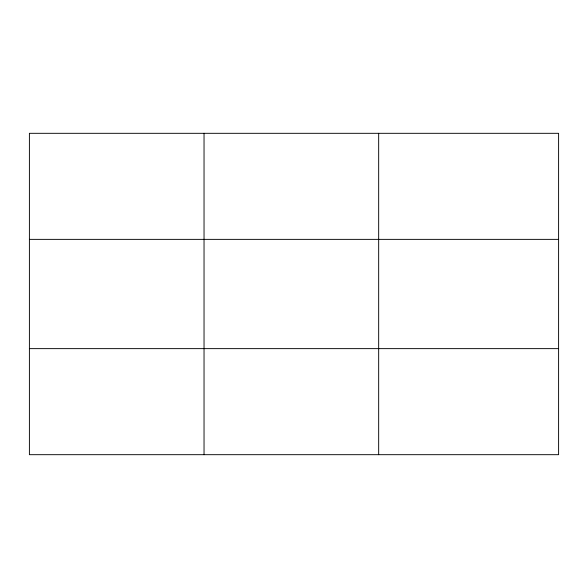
<?xml version="1.0" encoding="UTF-8"?>
<svg xmlns="http://www.w3.org/2000/svg" width="588" height="588" viewBox="0 0 588 588"><rect width="100%" height="100%" fill="white"/><g stroke="black" fill="none" stroke-linecap="round" stroke-linejoin="round"><path stroke-width="0.88" d="M204.036 454.686L204.036 133.314M378.672 454.686L378.672 133.314M558.6 239.367L558.6 133.314L29.4 133.314L29.4 454.686L558.6 454.686L558.6 239.367L29.4 239.367M29.4 348.633L558.6 348.633"/></g></svg>
